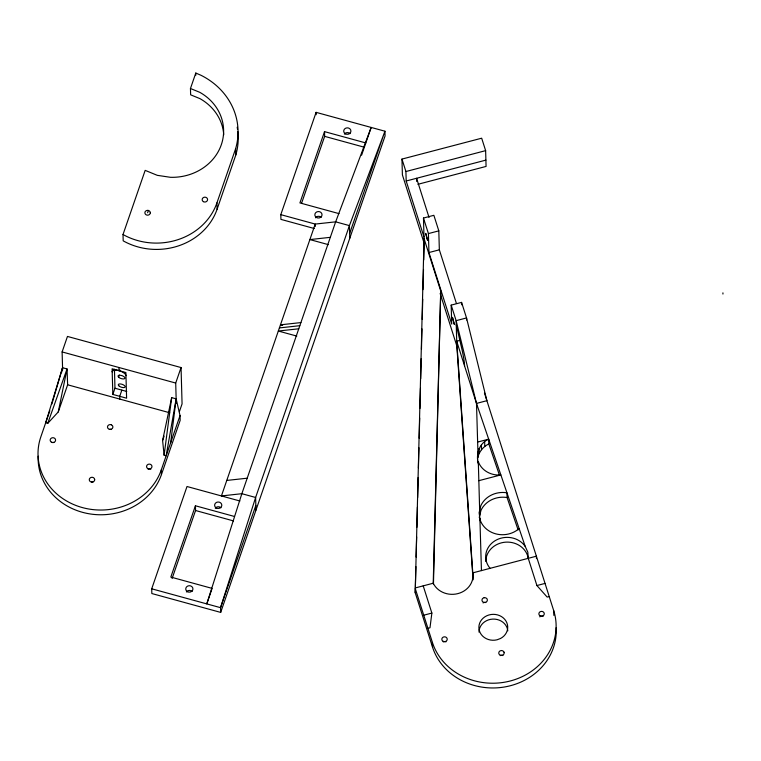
<?xml version="1.0" encoding="UTF-8"?>
<svg xmlns="http://www.w3.org/2000/svg" width="761" height="761" viewBox="0 0 761 761"><rect width="100%" height="100%" fill="white"/><g stroke="black" fill="none" stroke-linecap="round" stroke-linejoin="round"><path stroke-width="1.14" d="M556.158 627.73A63.077 56.695 -1.6 0 1 503.687 687.116A63.077 56.695 -1.6 0 1 432.533 647.154L415.211 592.724L415.306 589.166M415.363 586.788L415.887 566.584M416.124 557.071L416.648 536.866M416.885 527.363L417.409 507.159M417.646 497.646L418.17 477.442M418.417 467.939L418.93 447.734M419.178 438.222L419.692 418.017M419.939 408.514L420.453 388.31M420.7 378.797L421.214 358.593M421.461 349.09L421.975 328.885M422.222 319.373L422.745 299.168M422.983 289.656L423.506 269.451M423.744 259.948L424.172 243.311L423.468 218.036L433.865 215.306L438.812 230.859L439.344 249.817L456.419 303.468M459.825 340.386L456.705 341.204L472.781 572.871A20.747 18.645 -1.6 0 1 457.951 593.599A20.747 18.645 -1.6 0 1 433.228 583.23L440.724 290.987L424.039 238.574L415.211 592.724M433.447 584.41L440.724 290.987M499.463 475.187L488.809 443.901L488.676 439.164C479.03 443.34 475.663 454.498 478.374 464.02M477.556 462.089L477.661 452.976M170.673 442.712L176.143 398.85L171.672 397.623L162.607 440.505L164.11 455.23L166.155 455.791L176.143 398.85L180.034 415.592L180.167 420.329L161.446 474.579A63.077 56.695 -1.6 0 1 90.511 514.008A63.077 56.695 -1.6 0 1 38.183 456.172M423.202 585.856L431.868 613.071L429.984 627.787L427.92 628.329M164.11 455.23L171.672 397.623M61.641 372.3L62.564 367.734L67.035 368.952L67.634 384.79L58.274 411.92L47.743 423.354L45.689 422.793L62.564 367.734L51.872 404.034M58.274 411.92L67.035 368.952L47.743 423.354M479.24 517.49L480.962 510.45A23.515 21.137 -1.6 0 1 507.073 497.532L506.94 492.795A23.515 21.137 -1.6 0 0 480.828 505.713L479.107 512.752L480.115 519.887A23.515 21.137 -1.6 0 0 519.126 528.543M477.794 457.713C479.021 451.644 483.33 446.621 488.809 443.901M62.621 369.989L62.117 351.934L67.463 336.438L181.051 367.553L182.069 403.882L179.396 411.634M49.826 410.797L40.847 436.833A63.077 56.695 -1.6 0 0 82.359 507.577A63.077 56.695 -1.6 0 0 161.313 469.832L180.034 415.592M123.016 234.521L145.17 170.369L157.289 175.334L170.454 177.303A51.158 45.974 -1.6 0 0 221.318 144.723A51.158 45.974 -1.6 0 0 199.772 92.319L190.459 88.504L195.796 73.046L200.837 75.206A72.552 65.208 -1.6 0 1 235.644 148.652L235.815 154.968L217.104 209.218A63.077 56.695 -1.6 0 1 123.196 240.847L123.016 234.521A63.077 56.695 -1.6 0 0 216.923 202.902L235.644 148.652M147.596 212.747L148.395 210.416M112.913 369.856L112.209 371.929A7.21 2.996 19 0 1 119.001 370.655A7.21 2.996 19 0 1 125.974 375.696M118.621 377.123L119.334 375.059M112.837 394.436L112.114 368.771L125.888 372.538L126.602 398.203L112.837 394.436L114.968 388.234L114.445 369.275M121.855 390.117L119.715 396.319L119.791 399.087M176.276 403.359L175.705 383.049L181.051 367.553M162.607 440.505L164.1 436.158M314.245 228.509L280.933 219.387L280.799 214.65L316.1 112.352L384.942 131.215L385.076 135.953L220.68 612.405L151.839 593.542L151.705 588.805L187.006 486.507L239.905 501.004M234.493 516.481L195.425 505.78L170.825 577.076L212.129 588.396L206.783 603.892L241.855 493.699L335.658 221.841L371.168 127.439L361.599 155.196M365.822 142.944L324.519 131.624L299.92 202.921L338.987 213.622M172.11 578.474L195.558 510.517L195.425 505.78M301.594 203.206L324.652 136.362L324.519 131.624M255.839 505.371L220.547 607.668L220.68 612.405M349.641 233.513L384.942 131.215L349.423 225.608L255.62 497.475L220.547 607.668L151.705 588.805M424.172 243.311L402.398 174.887L401.96 159.087L481.675 138.198L485.632 150.64L486.07 166.431L417.894 184.305M424.001 236.994L406.184 181.004L405.917 171.529L485.632 150.64M406.184 181.004L485.899 160.114M478.07 456.847L476.5 403.416L486.897 400.686L466.531 317.946L461.575 302.393L451.178 305.123L451.711 324.081L428.947 252.538L428.414 233.589L438.812 230.859M428.947 252.538L439.344 249.817M477.642 442.055L488.676 439.164M478.783 480.695L500.852 474.912C491.53 475.882 481.513 470.745 478.308 461.651L479.801 515.226M433.228 583.23L415.078 587.987L432.4 642.417L432.533 647.154M423.744 615.202L431.868 613.071M456.705 341.204L476.5 403.416L525.214 546.417L527.82 552.144L528.258 558.327L536.914 585.542L545.047 583.411M549.223 596.538L547.159 597.081L536.914 585.542M330.312 237.337L309.879 239.582L328.352 244.642M300.89 322.588L280.467 324.823L282.635 325.423M279.392 327.924L299.824 325.689M298.759 328.79L278.326 331.025L296.8 336.086M226.768 480.438L247.201 478.203M324.652 136.362L363.72 147.063M280.799 214.65L315.225 224.076L335.658 221.841L349.423 225.608L349.775 238.25M62.117 351.934L175.705 383.049M114.968 388.234L126.773 391.468M67.634 384.79L169.693 412.757M111.429 429.508L110.764 429.328A2.702 2.426 -1.6 0 0 109.365 429.451M195.558 510.517L233.513 520.914M507.073 497.532L518.117 529.932M429.052 217.475L416.581 178.283L416.667 181.441M484.443 392.971L553.704 610.626L553.837 615.364M423.468 218.036L428.414 233.589M451.178 305.123L456.134 320.676L476.5 403.416M401.96 159.087L405.917 171.529M440.143 293.489L456.838 345.951L472.914 577.609A20.747 18.645 -1.6 0 1 473.123 579.834M456.239 324.728L460.719 344.172A28.842 3.168 75.3 0 1 464.372 362.921L464.581 365.955M481.447 570.598L479.896 518.355L479.963 520.724M722.921 292.861L722.95 294.041M536.448 558.564L536.381 556.196L472.781 572.871L472.914 577.609M484.662 441.665L484.795 446.403M481.38 444.919L481.513 449.656M479.002 448.752L479.135 453.489M466.588 319.972L466.531 317.946L456.134 320.676L456.838 345.951M461.575 302.393L461.642 304.771M316.1 112.352L316.167 114.721M315.292 226.445L315.225 224.076L221.422 495.944L241.855 493.699L255.62 497.475L255.972 510.108M216.923 202.902L217.104 209.218M195.796 73.046L195.853 75.158M190.459 88.504L190.64 94.821L199.953 98.635A51.158 45.974 -1.6 0 1 223.724 134.84M161.313 469.832L161.446 474.579M118.916 367.496L119.001 370.655M215.296 508.262A3.605 3.244 -1.6 0 1 220.994 507.768M186.416 591.963A3.605 3.244 -1.6 0 1 192.114 591.459M315.52 217.808A3.605 3.244 -1.6 0 1 321.209 217.304M344.391 134.107A3.605 3.244 -1.6 0 1 350.089 133.613M120.428 370.474A3.605 1.493 19 0 1 119.591 370.084M148.138 469.128A2.702 2.426 -1.6 0 1 150.84 469.214M91.52 482.055A2.702 2.426 -1.6 0 1 92.918 482.094M52.423 442.502A2.702 2.426 -1.6 0 1 53.822 442.541M237.851 131.672A72.552 65.208 -1.6 0 1 235.815 154.968M237.185 127.239A72.552 65.208 -1.6 0 1 237.556 129.446M485.822 561.513A21.337 19.177 -1.6 0 1 505.837 542.146A21.337 19.177 -1.6 0 1 528.343 558.916M539.768 616.867A2.702 2.426 -1.6 0 1 543.021 616.41M500.205 655.621A2.702 2.426 -1.6 0 1 502.907 655.563M483.092 602.931A2.702 2.426 -1.6 0 1 483.701 602.598L484.377 602.427A2.702 2.426 -1.6 0 1 485.765 602.56M443.273 641.904A2.702 2.426 -1.6 0 1 445.975 641.846M479.011 632.115A14.421 12.956 -1.6 0 1 492.805 619.093A14.421 12.956 -1.6 0 1 507.796 630.831M553.704 610.626A63.077 56.695 -1.6 0 1 510.374 680.952A63.077 56.695 -1.6 0 1 432.4 642.417M490.103 568.324A21.337 19.177 -1.6 0 1 494.926 540.814A21.337 19.177 -1.6 0 1 525.214 546.417M425.732 233.427L427.577 240.324L425.732 233.427M452.462 317.404L454.307 324.3L452.462 317.404M94.687 479.763L94.564 480.391A2.702 2.426 -1.6 0 1 91.187 482.008A2.702 2.426 -1.6 0 1 89.408 478.973L89.703 478.393A2.702 2.426 -1.6 0 1 94.687 479.763M150.298 212.823L150.174 213.451A2.702 2.426 -1.6 0 1 146.797 215.068A2.702 2.426 -1.6 0 1 145.018 212.043L145.313 211.463A2.702 2.426 -1.6 0 1 150.298 212.823M500.51 638.489L497.028 639.801A14.421 12.956 -1.6 0 1 479.097 625.123A14.421 12.956 -1.6 0 1 501.566 616.638A14.421 12.956 -1.6 0 1 500.51 638.489M484.243 597.68L483.568 597.861A2.702 2.426 -1.6 0 0 485.033 602.484L485.718 602.312A2.702 2.426 -1.6 0 0 484.243 597.68M121.57 375.544L120.676 375.335A3.605 1.493 19 0 0 118.478 376.999L119.001 377.475A3.605 1.493 19 0 0 121.418 378.636L122.312 378.845A3.605 1.493 19 0 0 124.509 377.18L123.976 376.705A3.605 1.493 19 0 0 121.57 375.544M111.306 424.771L110.63 424.59A2.702 2.426 -1.6 0 0 109.032 429.194L109.708 429.385A2.702 2.426 -1.6 0 0 111.306 424.771M504.067 652.282L503.782 651.701A2.702 2.426 -1.6 0 0 498.759 653.014L498.864 653.642A2.702 2.426 -1.6 0 0 502.212 655.288A2.702 2.426 -1.6 0 0 504.067 652.282M216.286 507.987A3.605 3.244 -1.6 0 0 221.812 505.352A3.605 3.244 -1.6 0 0 216.533 502.384A3.605 3.244 -1.6 0 0 216.286 507.987M187.415 591.687A3.605 3.244 -1.6 0 0 192.942 589.043A3.605 3.244 -1.6 0 0 187.663 586.075A3.605 3.244 -1.6 0 0 187.415 591.687M345.389 133.831A3.605 3.244 -1.6 0 0 350.916 131.187A3.605 3.244 -1.6 0 0 345.637 128.219A3.605 3.244 -1.6 0 0 345.389 133.831M316.509 217.532A3.605 3.244 -1.6 0 0 322.036 214.887A3.605 3.244 -1.6 0 0 316.757 211.919A3.605 3.244 -1.6 0 0 316.509 217.532M119.334 386.227A3.605 1.493 19 0 0 125.07 387.092A3.605 1.493 19 0 0 120.799 384.001A3.605 1.493 19 0 0 119.334 386.227M147.824 468.595A2.702 2.426 -1.6 0 0 151.972 466.617A2.702 2.426 -1.6 0 0 148.005 464.391A2.702 2.426 -1.6 0 0 147.824 468.595M51.444 442.198A2.702 2.426 -1.6 0 0 55.591 440.21A2.702 2.426 -1.6 0 0 51.634 437.984A2.702 2.426 -1.6 0 0 51.444 442.198M203.434 201.665A2.702 2.426 -1.6 0 0 207.582 199.677A2.702 2.426 -1.6 0 0 203.615 197.451A2.702 2.426 -1.6 0 0 203.434 201.665M540.262 615.934A2.702 2.426 -1.6 0 0 544.277 613.756A2.702 2.426 -1.6 0 0 540.186 611.73A2.702 2.426 -1.6 0 0 540.262 615.934M443.216 641.371A2.702 2.426 -1.6 0 0 447.23 639.183A2.702 2.426 -1.6 0 0 443.14 637.166A2.702 2.426 -1.6 0 0 443.216 641.371"/></g></svg>
